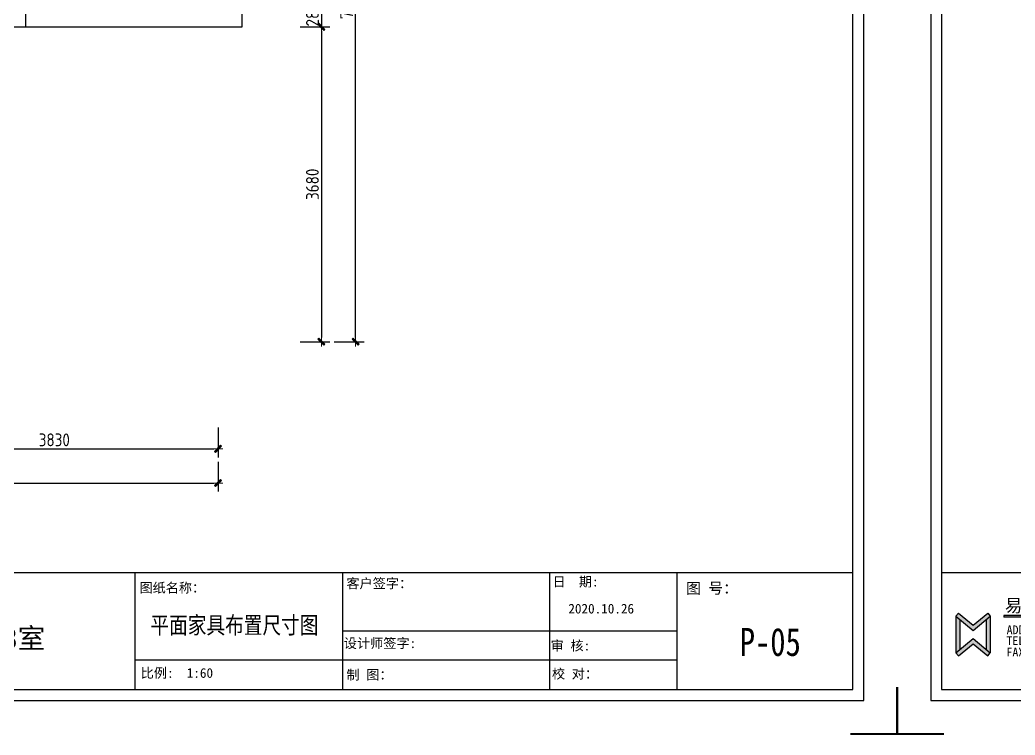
# Model space of a CAD drawing. Header units: millimetres. Extents: x -58733 to 427521, y -235734 to 553534.
# Drawn here: x 193649 to 205284, y -222214 to -213857 of the extents above; entities that cross this region are included whole.
import ezdxf

# ---------------------------------------------------------------- set-up
doc = ezdxf.new("R2010")
doc.units = ezdxf.units.MM
doc.layers.add('图框', color=251, linetype='Continuous')
doc.layers.add('目录文字', color=8, linetype='Continuous')
doc.layers.add('墙体', color=7, linetype='Continuous', lineweight=30)
doc.styles.add('-仿宋_GB2312', font='simsun.ttc', dxfattribs={"width": 0.8})
doc.styles.add('CCD_DIM', font='ARCHS.SHX')
doc.styles.add('宋体', font='simsun.ttc', dxfattribs={"height": 120})
doc.styles.add('英文', font='simhei.ttf')
doc.styles.add('黑体', font='simhei.ttf')
doc.dimstyles.new('海龍1：50', dxfattribs={"dimscale": 50, "dimtxt": 3, "dimasz": 1, "dimexe": 2, "dimexo": 2, "dimgap": 0.6, "dimtad": 1, "dimdec": 0, "dimrnd": 5, "dimdsep": 46, "dimtxsty": 'CCD_DIM', "dimblk": 'WS-cj', "dimcen": 1, "dimclrd": 242, "dimclre": 242, "dimclrt": 2, "dimadec": 0, "dimazin": 2, "dimtfac": 1, "dimtdec": 0, "dimtix": 1, "dimtmove": 2, "dimatfit": 3, "dimldrblk": 'CCD_Leader_Arrow', "dimfxl": 5, "dimfxlon": 1, "dimtolj": 1, "dimarcsym": 0})

# ---------------------------------------------------------------- blocks, each defined once
blk = doc.blocks.new('图框1比60')
h = blk.add_hatch(color=8)
h.paths.add_polyline_path([(162213, 45056), (162434, 45236), (162401, 45277), (162213, 45124), (162025, 45277), (161992, 45236)])
h.paths.add_polyline_path([(162213, 44882), (162401, 44729), (162434, 44770), (162213, 44950), (161992, 44770), (162025, 44729)])
h = blk.add_hatch(color=8)
h.paths.add_polyline_path([(162044, 45193), (161992, 45236), (161992, 44770), (162044, 44813)])
h.paths.add_polyline_path([(162434, 45236), (162381, 45193), (162381, 44813), (162434, 44770)])
blk.add_hatch(color=8).paths.add_polyline_path([(162610, 45245), (162610, 45227), (166263, 45227), (166263, 45245)])
at = {"color": 8}
for p, q in [((176692, 45797), (176692, 44297)), ((161992, 45236), (162025, 45277)), ((161992, 45236), (161992, 44770)), ((161992, 45236), (162213, 45056)), ((162025, 45277), (162213, 45124)), ((162044, 45193), (162044, 44813)), ((162213, 45124), (162401, 45277)), ((162213, 45056), (162434, 45236)), ((162381, 45193), (162381, 44813)), ((162401, 45277), (162434, 45236)), ((162434, 45236), (162434, 44770)), ((166263, 45245), (162610, 45245)), ((166263, 45227), (162610, 45227)), ((161992, 44770), (162213, 44950)), ((162213, 44950), (162434, 44770)), ((162025, 44729), (162213, 44882)), ((162213, 44882), (162401, 44729)), ((161992, 44770), (162025, 44729)), ((162401, 44729), (162434, 44770))]:
    blk.add_line(p, q, dxfattribs=at)
at = {"layer": '图框', "color": 121}
for p, q in [((161670, 61389), (161670, 44157)), ((186038, 44157), (186038, 61389)), ((161670, 44157), (186038, 44157))]:
    blk.add_line(p, q, dxfattribs=at)
at = {"layer": '图框', "color": 8}
for p, q in [((161809, 61249), (161809, 44297)), ((161809, 61249), (161809, 45797)), ((185898, 44297), (185898, 61249)), ((185898, 45797), (185898, 61249)), ((161809, 45797), (185898, 45797)), ((161809, 45797), (185898, 45797)), ((176692, 45797), (176692, 44297)), ((179360, 44297), (179360, 45797)), ((182010, 45797), (182010, 44297)), ((183644, 44297), (183644, 45797)), ((182010, 45047), (179360, 45047)), ((183644, 45047), (182010, 45047)), ((179360, 44672), (176692, 44672)), ((182010, 44672), (179360, 44672)), ((183644, 44672), (182010, 44672)), ((161809, 44297), (185898, 44297))]:
    blk.add_line(p, q, dxfattribs=at)
at = {"layer": '图框', "color": 121, "const_width": 28.3}
for points in [[(161841, 43728), (161241, 43728), (161241, 44329)], [(185866, 43728), (186467, 43728), (186467, 44329)]]:
    blk.add_lwpolyline(points, dxfattribs=at)
at = {"layer": '目录文字', "color": 8}
blk.add_line((162610, 45245), (162610, 45227), dxfattribs=at)
at = {"layer": '目录文字', "color": 8, "width": 0.999898}
for s, height, style, p in [('图纸名称：', 123.3, '黑体', (176753, 45540)), ('客户签字：', 123.8, '宋体', (179405, 45596)), ('日  期:', 123.8, '宋体', (182048, 45618)), ('图 号：', 139.1, '宋体', (183761, 45526)), ('易路I荣昕', 164.1, '黑体', (162621, 45292)), ('2020.10.26', 123.8, '宋体', (182251, 45272)), ('ADD：沪太路2899弄36号', 111.72, '英文', (162644, 45007)), ('台儿庄路363弄67号603室', 258.72, '宋体', (171666, 44826)), ('TEL:56775390', 111.72, '英文', (162641, 44867)), ('设计师签字:', 123.8, '宋体', (179372, 44829)), ('审 核:', 123.8, '宋体', (182025, 44798)), ('FAX:66301538', 111.72, '英文', (162642, 44721)), ('比例:  1:60', 123.8, '宋体', (176769, 44448)), ('制 图：', 123.8, '宋体', (179407, 44425)), ('校 对：', 123.8, '宋体', (182041, 44438))]:
    blk.add_text(s, height=height, dxfattribs=dict(at, style=style)).set_placement(p)
blk = doc.blocks.new('WS-cj')
blk.add_hatch(color=1).paths.add_polyline_path([(0.59, 0.82), (-0.82, -0.59), (-0.59, -0.82), (0.82, 0.59)])
at = {"color": 1, "linetype": 'ByBlock', "lineweight": 0}
for p, q in [((-1.1, 0), (0, 0)), ((0, 0), (1.1, 0))]:
    blk.add_line(p, q, dxfattribs=at)
at = {"color": 1}
blk.add_lwpolyline([(0.59, 0.82), (-0.82, -0.59), (-0.59, -0.82), (0.82, 0.59)], close=True, dxfattribs=at)
blk = doc.blocks.new('*D1214')
at = {"color": 242, "lineweight": -2}
for p, q in [((169130, -218619), (169130, -218969)), ((172960, -218619), (172960, -218969)), ((169180, -218869), (172910, -218869))]:
    blk.add_line(p, q, dxfattribs=at)
at = {"layer": 'Defpoints', "color": 0}
for p in [(169130, -218469), (172960, -218469), (172960, -218869)]:
    blk.add_point(p, dxfattribs=at)
at = {"color": 242, "linetype": 'ByBlock', "lineweight": -2, "xscale": 50, "yscale": 50, "zscale": 50, "rotation": 180}
blk.add_blockref('WS-cj', (169130, -218869), dxfattribs=at)
at = {"color": 242, "linetype": 'ByBlock', "lineweight": -2, "xscale": 50, "yscale": 50, "zscale": 50}
blk.add_blockref('WS-cj', (172960, -218869), dxfattribs=at)
at = {"color": 2, "insert": (171045, -218764), "char_height": 150, "attachment_point": 5, "style": 'CCD_DIM'}
blk.add_mtext('\\A1;3830', dxfattribs=at)
blk = doc.blocks.new('CCD_Leader_Arrow')
at = {"color": 1, "linetype": 'ByBlock'}
blk.add_line((0, 0), (-1, 0), dxfattribs=at)
for points in [[(-0.86, 0.67), (-0.6, 0.85), (-0.24, 0), (0, 0)], [(-0.86, -0.67), (-0.6, -0.85), (-0.24, 0), (0, 0)]]:
    blk.add_solid(points, dxfattribs=at)
blk = doc.blocks.new('*D1215')
at = {"color": 242, "lineweight": -2}
for p, q in [((165430, -219019), (165430, -219369)), ((172960, -219019), (172960, -219369)), ((165480, -219269), (172910, -219269))]:
    blk.add_line(p, q, dxfattribs=at)
at = {"layer": 'Defpoints', "color": 0}
for p in [(165430, -218469), (172960, -218469), (172960, -219269)]:
    blk.add_point(p, dxfattribs=at)
at = {"color": 242, "linetype": 'ByBlock', "lineweight": -2, "xscale": 50, "yscale": 50, "zscale": 50, "rotation": 180}
blk.add_blockref('WS-cj', (165430, -219269), dxfattribs=at)
at = {"color": 242, "linetype": 'ByBlock', "lineweight": -2, "xscale": 50, "yscale": 50, "zscale": 50}
blk.add_blockref('WS-cj', (172960, -219269), dxfattribs=at)
at = {"color": 2, "insert": (169195, -219164), "char_height": 150, "attachment_point": 5, "style": 'CCD_DIM'}
blk.add_mtext('\\A1;7530', dxfattribs=at)
blk = doc.blocks.new('*D1223')
at = {"color": 242, "lineweight": -2}
for p, q in [((174168, -213608), (174168, -213558)), ((173918, -213658), (174268, -213658)), ((174168, -213658), (174168, -213938)), ((173918, -213938), (174268, -213938)), ((174168, -213988), (174168, -214038))]:
    blk.add_line(p, q, dxfattribs=at)
at = {"layer": 'Defpoints', "color": 0}
for p in [(173768, -213658), (173768, -213938), (174168, -213938)]:
    blk.add_point(p, dxfattribs=at)
at = {"color": 242, "linetype": 'ByBlock', "lineweight": -2, "xscale": 50, "yscale": 50, "zscale": 50}
for p, rotation in [((174168, -213658), 270), ((174168, -213938), 90)]:
    blk.add_blockref('WS-cj', p, dxfattribs=dict(at, rotation=rotation))
at = {"color": 2, "insert": (174063, -213798), "char_height": 150, "attachment_point": 5, "rotation": 90, "style": 'CCD_DIM'}
blk.add_mtext('\\A1;280', dxfattribs=at)
blk = doc.blocks.new('*D1224')
at = {"color": 242, "lineweight": -2}
for p, q in [((173918, -213938), (174268, -213938)), ((174168, -213988), (174168, -217568)), ((173918, -217618), (174268, -217618))]:
    blk.add_line(p, q, dxfattribs=at)
at = {"layer": 'Defpoints', "color": 0}
for p in [(173768, -213938), (173768, -217618), (174168, -217618)]:
    blk.add_point(p, dxfattribs=at)
at = {"color": 242, "linetype": 'ByBlock', "lineweight": -2, "xscale": 50, "yscale": 50, "zscale": 50}
for p, rotation in [((174168, -213938), 90), ((174168, -217618), 270)]:
    blk.add_blockref('WS-cj', p, dxfattribs=dict(at, rotation=rotation))
at = {"color": 2, "insert": (174063, -215778), "char_height": 150, "attachment_point": 5, "rotation": 90, "style": 'CCD_DIM'}
blk.add_mtext('\\A1;3680', dxfattribs=at)
blk = doc.blocks.new('*D1225')
at = {"color": 242, "lineweight": -2}
for p, q in [((174318, -209718), (174668, -209718)), ((174568, -217568), (174568, -209768)), ((174318, -217618), (174668, -217618))]:
    blk.add_line(p, q, dxfattribs=at)
at = {"layer": 'Defpoints', "color": 0}
for p in [(173768, -209718), (174568, -209718), (173768, -217618)]:
    blk.add_point(p, dxfattribs=at)
at = {"color": 242, "linetype": 'ByBlock', "lineweight": -2, "xscale": 50, "yscale": 50, "zscale": 50}
for p, rotation in [((174568, -209718), 90), ((174568, -217618), 270)]:
    blk.add_blockref('WS-cj', p, dxfattribs=dict(at, rotation=rotation))
at = {"color": 2, "insert": (174463, -213668), "char_height": 150, "attachment_point": 5, "rotation": 90, "style": 'CCD_DIM'}
blk.add_mtext('\\A1;7900', dxfattribs=at)
blk = doc.blocks.new('家具哈哈')
for p, q in [((173239.6, -213938.4), (173239.6, -209438.4)), ((170709.6, -212668.4), (170709.6, -213938.4)), ((170709.6, -213938.4), (173239.6, -213938.4))]:
    blk.add_line(p, q)
at = {"color": 12}
blk.add_line((169779.6, -213938.4), (170709.6, -213938.4), dxfattribs=at)
for base, p1, p2, picture, middle in [((174568.3, -209718.4), (173768.3, -217618.4), (173768.3, -209718.4), '*D1225', (174463.3, -213668.4)), ((174168.3, -213938.4), (173768.3, -213658.4), (173768.3, -213938.4), '*D1223', (174063.3, -213798.4)), ((174168.3, -217618.4), (173768.3, -213938.4), (173768.3, -217618.4), '*D1224', (174063.3, -215778.4))]:
    dim = blk.add_linear_dim(base=base, p1=p1, p2=p2, angle=90, dimstyle='海龍1：50')
    dim.commit()
    dim.dimension.update_dxf_attribs({"geometry": picture, "text_midpoint": middle})
for base, p1, picture, middle in [((172959.6, -219268.8), (165429.6, -218468.8), '*D1215', (169194.6, -219163.8)), ((172959.6, -218868.8), (169129.6, -218468.8), '*D1214', (171044.6, -218763.8))]:
    dim = blk.add_linear_dim(base=base, p1=p1, p2=(172959.6, -218468.8), dimstyle='海龍1：50')
    dim.commit()
    dim.dimension.update_dxf_attribs({"geometry": picture, "text_midpoint": middle})

msp = doc.modelspace()

# ---------------------------------------------------------------- block references
at = {"color": 140}
msp.add_blockref('家具哈哈', (23006.2, 0), dxfattribs=at)
at = {"layer": '墙体', "color": 0, "xscale": 0.9120113186390109, "yscale": 0.9120113186390109, "zscale": 0.9120113186390109}
for p in [(33846.3, -262081.4), (56852.5, -262081.4)]:
    msp.add_blockref('图框1比60', p, dxfattribs=at)

# ---------------------------------------------------------------- texts
at = {"layer": '目录文字', "insert": (195175.3, -220828.5), "char_height": 200, "width": 2602.75, "attachment_point": 1, "style": '-仿宋_GB2312'}
msp.add_mtext('平面家具布置尺寸图', dxfattribs=at)
at = {"layer": '目录文字', "insert": (202065.2, -220961.2), "char_height": 327.869, "attachment_point": 1, "style": '-仿宋_GB2312'}
msp.add_mtext('{\\fNSimSun|b0|i0|c134|p49;P-05}', dxfattribs=at)

doc.saveas('drawing.dxf')
